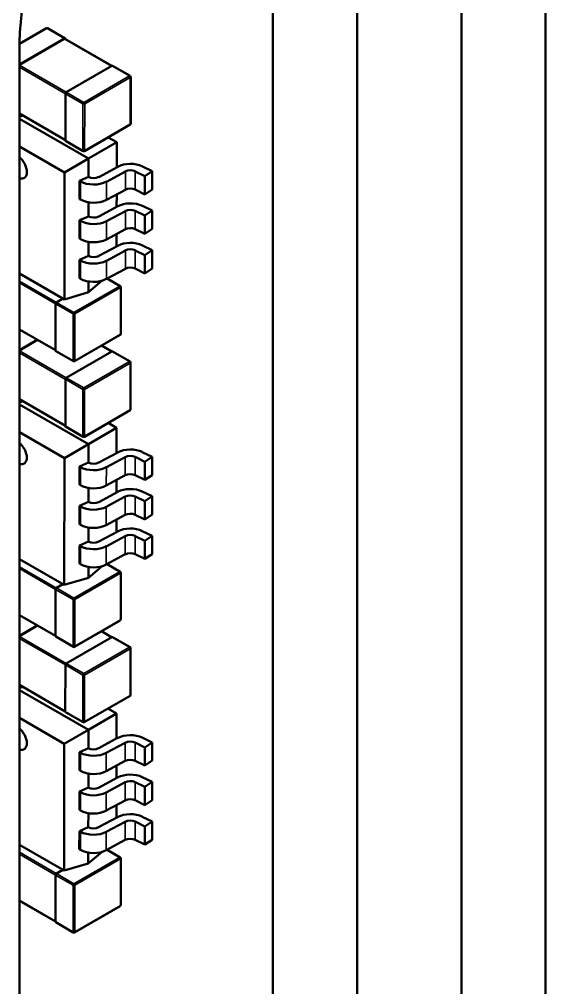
# Model space of a CAD drawing. Header units: millimetres. Extents: x 3137 to 5094, y 789 to 1822.
# Drawn here: x 4171.64 to 4178.71, y 1575.23 to 1588.24 of the extents above; entities that cross this region are included whole.
import ezdxf

# ---------------------------------------------------------------- set-up
doc = ezdxf.new("R2010")
doc.units = ezdxf.units.MM
doc.header["$LTSCALE"] = 1.8
doc.layers.add('외형선(ISO)', color=7, linetype='Continuous', lineweight=50)
doc.layers.add('좁은 외형선(ISO)', color=7, linetype='Continuous', lineweight=35)

msp = doc.modelspace()

# ---------------------------------------------------------------- linework, layer by layer
at = {"layer": '외형선(ISO)'}
for p, q in [((4176.182, 1572.514), (4176.182, 1594.321)), ((4175.049, 1571.86), (4175.049, 1593.832)), ((4177.583, 1563.944), (4177.583, 1592.522)), ((4178.714, 1591.868), (4178.714, 1563.291)), ((4171.645, 1587.907), (4172.006, 1588.116)), ((4172.022, 1588.116), (4172.258, 1587.98)), ((4172.25, 1587.979), (4171.643, 1587.628)), ((4171.643, 1587.624), (4172.247, 1587.973)), ((4172.255, 1587.973), (4172.884, 1587.61)), ((4172.262, 1587.969), (4172.262, 1587.972)), ((4171.643, 1559.209), (4171.643, 1587.786)), ((4172.273, 1587.257), (4172.887, 1587.611)), ((4172.895, 1587.612), (4173.131, 1587.476)), ((4173.139, 1586.835), (4173.139, 1587.462)), ((4172.262, 1586.61), (4172.262, 1587.237)), ((4172.262, 1586.612), (4171.643, 1586.969)), ((4171.643, 1586.926), (4171.69, 1586.942)), ((4171.643, 1586.901), (4172.571, 1586.365)), ((4173.131, 1586.821), (4172.517, 1586.467)), ((4172.248, 1586.178), (4171.643, 1586.528)), ((4172.501, 1586.467), (4172.265, 1586.603)), ((4172.571, 1586.365), (4172.951, 1586.584)), ((4172.836, 1586.65), (4172.951, 1586.584)), ((4172.951, 1586.584), (4172.951, 1586.248)), ((4172.571, 1586.365), (4172.248, 1586.178)), ((4172.571, 1586.365), (4172.571, 1586.12)), ((4172.248, 1584.474), (4172.248, 1586.178)), ((4172.71, 1586.118), (4172.965, 1586.256)), ((4173.067, 1586.192), (4172.812, 1586.055)), ((4173.331, 1586.13), (4173.199, 1586.194)), ((4173.296, 1586.26), (4173.428, 1586.196)), ((4173.428, 1586.196), (4173.331, 1586.13)), ((4173.428, 1585.952), (4173.428, 1586.196)), ((4172.45, 1586.067), (4172.571, 1586.12)), ((4172.45, 1585.822), (4172.45, 1586.067)), ((4172.465, 1586.059), (4172.45, 1586.067)), ((4173.331, 1585.885), (4173.331, 1586.13)), ((4173.067, 1585.947), (4172.812, 1585.81)), ((4172.951, 1585.885), (4172.95, 1585.717)), ((4173.331, 1585.885), (4173.199, 1585.949)), ((4173.428, 1585.952), (4173.331, 1585.885)), ((4172.465, 1585.814), (4172.45, 1585.822)), ((4172.571, 1585.777), (4172.571, 1585.589)), ((4172.71, 1585.588), (4172.965, 1585.725)), ((4173.067, 1585.661), (4172.812, 1585.524)), ((4173.331, 1585.599), (4173.199, 1585.663)), ((4173.296, 1585.73), (4173.428, 1585.666)), ((4173.428, 1585.666), (4173.331, 1585.599)), ((4173.428, 1585.421), (4173.428, 1585.666)), ((4172.45, 1585.536), (4172.571, 1585.589)), ((4172.45, 1585.292), (4172.45, 1585.536)), ((4172.465, 1585.528), (4172.45, 1585.536)), ((4173.331, 1585.355), (4173.331, 1585.599)), ((4173.067, 1585.417), (4172.812, 1585.279)), ((4173.331, 1585.355), (4173.199, 1585.419)), ((4173.428, 1585.421), (4173.331, 1585.355)), ((4172.465, 1585.283), (4172.45, 1585.292)), ((4172.571, 1585.247), (4172.571, 1585.058)), ((4172.95, 1585.354), (4172.95, 1585.187)), ((4172.71, 1585.057), (4172.964, 1585.194)), ((4173.067, 1585.131), (4172.812, 1584.994)), ((4173.331, 1585.069), (4173.199, 1585.133)), ((4173.296, 1585.199), (4173.428, 1585.135)), ((4173.428, 1585.135), (4173.331, 1585.069)), ((4173.428, 1584.89), (4173.428, 1585.135)), ((4172.45, 1585.006), (4172.571, 1585.058)), ((4172.45, 1584.761), (4172.45, 1585.006)), ((4172.465, 1584.997), (4172.45, 1585.006)), ((4173.331, 1584.824), (4173.331, 1585.069)), ((4173.067, 1584.886), (4172.812, 1584.749)), ((4173.331, 1584.824), (4173.199, 1584.888)), ((4173.428, 1584.89), (4173.331, 1584.824)), ((4171.643, 1584.824), (4172.248, 1584.474)), ((4172.465, 1584.752), (4172.45, 1584.761)), ((4172.756, 1584.726), (4172.571, 1584.569)), ((4172.571, 1584.716), (4172.571, 1584.569)), ((4172.823, 1584.755), (4172.999, 1584.653)), ((4173.007, 1584.639), (4173.007, 1584.012)), ((4172.141, 1584.434), (4172.229, 1584.485)), ((4172.248, 1584.474), (4172.571, 1584.569)), ((4172.13, 1583.788), (4172.13, 1584.415)), ((4171.643, 1584.071), (4172.13, 1583.79)), ((4171.643, 1584.07), (4171.643, 1584.07)), ((4171.884, 1583.931), (4171.643, 1583.792)), ((4171.643, 1583.788), (4171.888, 1583.929)), ((4172.385, 1583.644), (4172.999, 1583.998)), ((4172.747, 1583.853), (4172.884, 1583.773)), ((4172.133, 1583.78), (4172.369, 1583.644)), ((4172.272, 1583.42), (4172.886, 1583.775)), ((4172.894, 1583.776), (4173.13, 1583.639)), ((4173.138, 1582.998), (4173.138, 1583.625)), ((4172.261, 1582.774), (4172.261, 1583.401)), ((4172.261, 1582.776), (4171.643, 1583.133)), ((4171.643, 1583.089), (4171.689, 1583.106)), ((4171.643, 1583.064), (4172.57, 1582.528)), ((4173.13, 1582.985), (4172.517, 1582.63)), ((4172.501, 1582.63), (4172.264, 1582.767)), ((4172.835, 1582.814), (4172.95, 1582.748)), ((4172.248, 1582.342), (4171.643, 1582.691)), ((4172.57, 1582.528), (4172.95, 1582.748)), ((4172.95, 1582.748), (4172.95, 1582.412)), ((4172.57, 1582.528), (4172.248, 1582.342)), ((4172.57, 1582.528), (4172.57, 1582.283)), ((4172.709, 1582.282), (4172.964, 1582.419)), ((4173.295, 1582.424), (4173.427, 1582.36)), ((4172.247, 1580.638), (4172.248, 1582.342)), ((4172.449, 1582.231), (4172.57, 1582.283)), ((4173.066, 1582.356), (4172.812, 1582.219)), ((4173.331, 1582.294), (4173.199, 1582.358)), ((4173.427, 1582.36), (4173.331, 1582.294)), ((4173.331, 1582.049), (4173.331, 1582.294)), ((4173.427, 1582.115), (4173.427, 1582.36)), ((4172.449, 1581.986), (4172.449, 1582.231)), ((4172.464, 1582.222), (4172.449, 1582.231)), ((4173.066, 1582.111), (4172.811, 1581.974)), ((4173.331, 1582.049), (4173.199, 1582.113)), ((4173.427, 1582.115), (4173.331, 1582.049)), ((4172.464, 1581.977), (4172.449, 1581.986)), ((4172.95, 1582.048), (4172.95, 1581.881)), ((4172.57, 1581.941), (4172.57, 1581.753)), ((4172.709, 1581.751), (4172.964, 1581.888)), ((4173.295, 1581.893), (4173.427, 1581.829)), ((4172.449, 1581.7), (4172.57, 1581.753)), ((4173.066, 1581.825), (4172.811, 1581.688)), ((4173.331, 1581.763), (4173.199, 1581.827)), ((4173.427, 1581.829), (4173.331, 1581.763)), ((4173.331, 1581.518), (4173.331, 1581.763)), ((4173.427, 1581.585), (4173.427, 1581.829)), ((4172.449, 1581.455), (4172.449, 1581.7)), ((4172.464, 1581.692), (4172.449, 1581.7)), ((4173.427, 1581.585), (4173.331, 1581.518)), ((4172.464, 1581.447), (4172.449, 1581.455)), ((4173.066, 1581.58), (4172.811, 1581.443)), ((4172.95, 1581.518), (4172.95, 1581.35)), ((4173.331, 1581.518), (4173.199, 1581.582)), ((4172.57, 1581.41), (4172.57, 1581.222)), ((4172.709, 1581.221), (4172.964, 1581.358)), ((4173.295, 1581.363), (4173.427, 1581.299)), ((4172.449, 1581.169), (4172.57, 1581.222)), ((4173.066, 1581.294), (4172.811, 1581.157)), ((4173.331, 1581.232), (4173.199, 1581.296)), ((4173.427, 1581.299), (4173.331, 1581.232)), ((4173.331, 1580.988), (4173.331, 1581.232)), ((4173.427, 1581.054), (4173.427, 1581.299)), ((4172.449, 1580.925), (4172.449, 1581.169)), ((4172.464, 1581.161), (4172.449, 1581.169)), ((4171.643, 1580.987), (4172.247, 1580.638)), ((4173.066, 1581.05), (4172.811, 1580.912)), ((4173.331, 1580.988), (4173.199, 1581.052)), ((4173.427, 1581.054), (4173.331, 1580.988)), ((4172.464, 1580.916), (4172.449, 1580.925)), ((4172.756, 1580.89), (4172.57, 1580.732)), ((4172.57, 1580.88), (4172.57, 1580.732)), ((4172.822, 1580.918), (4172.998, 1580.817)), ((4172.247, 1580.638), (4172.57, 1580.732)), ((4173.006, 1580.803), (4173.006, 1580.176)), ((4172.129, 1579.951), (4172.129, 1580.578)), ((4172.14, 1580.598), (4172.229, 1580.649)), ((4171.643, 1580.234), (4172.129, 1579.953)), ((4172.385, 1579.808), (4172.998, 1580.162)), ((4171.884, 1580.095), (4171.643, 1579.956)), ((4171.643, 1579.952), (4171.887, 1580.093)), ((4172.132, 1579.944), (4172.369, 1579.808)), ((4172.272, 1579.584), (4172.886, 1579.938)), ((4172.746, 1580.016), (4172.883, 1579.937)), ((4172.894, 1579.939), (4173.13, 1579.803)), ((4173.138, 1579.162), (4173.138, 1579.789)), ((4172.26, 1578.938), (4172.261, 1579.565)), ((4172.26, 1578.939), (4171.643, 1579.296)), ((4171.643, 1579.253), (4171.689, 1579.27)), ((4171.643, 1579.227), (4172.57, 1578.692)), ((4173.13, 1579.148), (4172.516, 1578.794)), ((4172.247, 1578.506), (4171.643, 1578.855)), ((4172.5, 1578.794), (4172.264, 1578.93)), ((4172.57, 1578.692), (4172.949, 1578.911)), ((4172.834, 1578.978), (4172.949, 1578.911)), ((4172.949, 1578.911), (4172.949, 1578.575)), ((4172.57, 1578.692), (4172.247, 1578.506)), ((4172.57, 1578.692), (4172.57, 1578.447)), ((4172.247, 1576.801), (4172.247, 1578.506)), ((4172.709, 1578.446), (4172.963, 1578.583)), ((4173.066, 1578.519), (4172.811, 1578.382)), ((4173.33, 1578.457), (4173.198, 1578.521)), ((4173.295, 1578.588), (4173.427, 1578.524)), ((4173.427, 1578.524), (4173.33, 1578.457)), ((4173.427, 1578.279), (4173.427, 1578.524)), ((4172.449, 1578.394), (4172.57, 1578.447)), ((4172.449, 1578.15), (4172.449, 1578.394)), ((4172.464, 1578.386), (4172.449, 1578.394)), ((4173.33, 1578.213), (4173.33, 1578.457)), ((4173.066, 1578.275), (4172.811, 1578.137)), ((4172.949, 1578.212), (4172.949, 1578.045)), ((4173.33, 1578.213), (4173.198, 1578.277)), ((4173.427, 1578.279), (4173.33, 1578.213)), ((4172.464, 1578.141), (4172.449, 1578.15)), ((4172.57, 1578.105), (4172.57, 1577.916)), ((4172.708, 1577.915), (4172.963, 1578.052)), ((4173.066, 1577.989), (4172.811, 1577.852)), ((4173.33, 1577.927), (4173.198, 1577.991)), ((4173.294, 1578.057), (4173.427, 1577.993)), ((4173.427, 1577.993), (4173.33, 1577.927)), ((4173.427, 1577.748), (4173.427, 1577.993)), ((4172.449, 1577.864), (4172.57, 1577.916)), ((4172.449, 1577.619), (4172.449, 1577.864)), ((4172.464, 1577.855), (4172.449, 1577.864)), ((4173.33, 1577.682), (4173.33, 1577.927)), ((4173.066, 1577.744), (4172.811, 1577.607)), ((4173.33, 1577.682), (4173.198, 1577.746)), ((4173.427, 1577.748), (4173.33, 1577.682)), ((4172.463, 1577.61), (4172.449, 1577.619)), ((4172.57, 1577.574), (4172.569, 1577.386)), ((4172.949, 1577.681), (4172.949, 1577.514)), ((4172.708, 1577.384), (4172.963, 1577.521)), ((4173.065, 1577.458), (4172.811, 1577.321)), ((4173.33, 1577.396), (4173.198, 1577.46)), ((4173.294, 1577.526), (4173.426, 1577.462)), ((4173.426, 1577.462), (4173.33, 1577.396)), ((4173.426, 1577.217), (4173.426, 1577.462)), ((4172.448, 1577.088), (4172.449, 1577.333)), ((4172.449, 1577.333), (4172.569, 1577.386)), ((4172.463, 1577.324), (4172.449, 1577.333)), ((4173.33, 1577.151), (4173.33, 1577.396)), ((4173.065, 1577.213), (4172.811, 1577.076)), ((4173.33, 1577.151), (4173.198, 1577.215)), ((4173.426, 1577.217), (4173.33, 1577.151)), ((4171.643, 1577.15), (4172.247, 1576.801)), ((4172.463, 1577.08), (4172.448, 1577.088)), ((4172.755, 1577.053), (4172.569, 1576.896)), ((4172.569, 1577.043), (4172.569, 1576.896)), ((4172.822, 1577.082), (4172.998, 1576.98)), ((4173.006, 1576.966), (4173.006, 1576.339)), ((4172.14, 1576.762), (4172.228, 1576.812)), ((4172.247, 1576.801), (4172.569, 1576.896)), ((4172.128, 1576.115), (4172.128, 1576.742)), ((4171.643, 1576.397), (4172.128, 1576.117)), ((4172.384, 1575.971), (4172.998, 1576.326)), ((4172.132, 1576.108), (4172.368, 1575.971))]:
    msp.add_line(p, q, dxfattribs=at)
for centre, start, end in [((4172.014, 1588.102), 59.9906, 120), ((4173.123, 1587.462), 359.9906, 59.9906), ((4173.123, 1586.835), 300, 359.9906), ((4172.509, 1586.48), 239.9906, 300), ((4172.991, 1584.639), 359.9906, 59.9906), ((4172.991, 1584.012), 300, 359.9906), ((4172.377, 1583.658), 239.9906, 300), ((4173.122, 1583.625), 359.9906, 59.9906), ((4173.122, 1582.998), 300, 359.9906), ((4172.509, 1582.644), 239.9906, 300), ((4172.99, 1580.803), 359.9906, 59.9906), ((4172.99, 1580.176), 300, 359.9906), ((4172.377, 1579.821), 239.9906, 300), ((4173.122, 1579.789), 359.9906, 59.9906), ((4173.122, 1579.162), 300, 359.9906), ((4172.508, 1578.808), 239.9906, 300), ((4172.99, 1576.966), 359.9906, 59.9906), ((4172.99, 1576.339), 300, 359.9906), ((4172.376, 1575.985), 239.9906, 300)]:
    msp.add_arc(centre, 0.016, start, end, dxfattribs=at)
for centre, major_axis, ratio, start_param, end_param in [((4175.179, 1589.827), (2.5, 4.33), 0.57735, 5.497787, 8.63938), ((4172.247, 1587.96), (0.008, 0.0139), 0.577241, 0, 0.785493), ((4172.25, 1587.966), (0.008, 0.0139), 0.577241, 5.497882, 7.068678), ((4172.887, 1587.598), (0.008, 0.0139), 0.577241, 0, 0.785493), ((4172.273, 1587.244), (0.008, 0.0139), 0.577241, 0.785493, 2.356289), ((4172.273, 1586.617), (-0.008, -0.0139), 0.577241, 5.497882, 6.283185), ((4171.62, 1586.257), (0.088, -0.152), 0.57735, 5.686113, 8.451054), ((4173.135, 1586.15), (0.25, 0), 0.57746, 0.872759, 2.321383), ((4173.135, 1586.15), (-0.1, 0), 0.57746, 4.014352, 5.462975), ((4172.642, 1586.161), (-0.25, 0), 0.57746, 0.785493, 2.321383), ((4172.642, 1586.161), (0.1, 0), 0.57746, 3.927086, 5.462975), ((4173.135, 1585.905), (-0.1, 0), 0.57746, 4.014352, 5.462975), ((4172.642, 1585.916), (-0.25, 0), 0.57746, 0.785493, 2.321383), ((4173.135, 1585.619), (0.25, 0), 0.57746, 0.872759, 2.321383), ((4173.135, 1585.619), (-0.1, 0), 0.57746, 4.014352, 5.462975), ((4172.642, 1585.63), (-0.25, 0), 0.57746, 0.785493, 2.321383), ((4172.642, 1585.63), (0.1, 0), 0.57746, 3.927086, 5.462975), ((4173.135, 1585.374), (-0.1, 0), 0.57746, 4.014352, 5.462975), ((4172.642, 1585.385), (-0.25, 0), 0.57746, 0.785493, 2.321383), ((4173.135, 1585.089), (0.25, 0), 0.57746, 0.872759, 2.321383), ((4173.135, 1585.089), (-0.1, 0), 0.57746, 4.014352, 5.462975), ((4172.641, 1585.099), (-0.25, 0), 0.57746, 0.785493, 2.321383), ((4172.641, 1585.099), (0.1, 0), 0.57746, 3.927086, 5.462975), ((4173.135, 1584.844), (-0.1, 0), 0.57746, 4.014352, 5.462975), ((4172.641, 1584.854), (-0.25, 0), 0.57746, 0.785493, 2.321383), ((4172.141, 1584.421), (0.008, 0.0139), 0.577241, 0.785493, 2.356289), ((4172.141, 1583.794), (-0.008, -0.0139), 0.577241, 5.497882, 6.283185), ((4172.886, 1583.762), (0.008, 0.0139), 0.577241, 0, 0.785493), ((4172.272, 1583.407), (0.008, 0.0139), 0.577241, 0.785493, 2.356289), ((4172.272, 1582.78), (-0.008, -0.0139), 0.577241, 5.497882, 6.283185), ((4171.619, 1582.42), (0.088, -0.152), 0.57735, 5.691292, 8.445875), ((4173.134, 1582.314), (0.25, 0), 0.57746, 0.872759, 2.321383), ((4173.134, 1582.314), (-0.1, 0), 0.57746, 4.014352, 5.462975), ((4172.641, 1582.324), (0.1, 0), 0.57746, 3.927086, 5.462975), ((4172.641, 1582.324), (-0.25, 0), 0.57746, 0.785493, 2.321383), ((4173.134, 1582.069), (-0.1, 0), 0.57746, 4.014352, 5.462975), ((4172.641, 1582.079), (-0.25, 0), 0.57746, 0.785493, 2.321383), ((4173.134, 1581.783), (0.25, 0), 0.57746, 0.872759, 2.321383), ((4173.134, 1581.783), (-0.1, 0), 0.57746, 4.014352, 5.462975), ((4172.641, 1581.794), (0.1, 0), 0.57746, 3.927086, 5.462975), ((4172.641, 1581.794), (-0.25, 0), 0.57746, 0.785493, 2.321383), ((4173.134, 1581.538), (-0.1, 0), 0.57746, 4.014352, 5.462975), ((4172.641, 1581.549), (-0.25, 0), 0.57746, 0.785493, 2.321383), ((4173.134, 1581.252), (0.25, 0), 0.57746, 0.872759, 2.321383), ((4172.641, 1581.263), (0.1, 0), 0.57746, 3.927086, 5.462975), ((4173.134, 1581.252), (-0.1, 0), 0.57746, 4.014352, 5.462975), ((4172.641, 1581.263), (-0.25, 0), 0.57746, 0.785493, 2.321383), ((4173.134, 1581.007), (-0.1, 0), 0.57746, 4.014352, 5.462975), ((4172.641, 1581.018), (-0.25, 0), 0.57746, 0.785493, 2.321383), ((4172.14, 1580.585), (0.008, 0.0139), 0.577241, 0.785493, 2.356289), ((4172.14, 1579.958), (-0.008, -0.0139), 0.577241, 5.497882, 6.283185), ((4172.886, 1579.925), (0.008, 0.0139), 0.577241, 0, 0.785493), ((4172.272, 1579.571), (0.008, 0.0139), 0.577241, 0.785493, 2.356289), ((4172.272, 1578.944), (-0.008, -0.0139), 0.577241, 5.497882, 6.283185), ((4171.619, 1578.584), (0.088, -0.152), 0.57735, 5.696476, 8.440691), ((4173.134, 1578.477), (0.25, 0), 0.57746, 0.872759, 2.321383), ((4173.134, 1578.477), (-0.1, 0), 0.57746, 4.014352, 5.462975), ((4172.64, 1578.488), (-0.25, 0), 0.57746, 0.785493, 2.321383), ((4172.64, 1578.488), (0.1, 0), 0.57746, 3.927086, 5.462975), ((4173.134, 1578.232), (-0.1, 0), 0.57746, 4.014352, 5.462975), ((4172.64, 1578.243), (-0.25, 0), 0.57746, 0.785493, 2.321383), ((4173.134, 1577.947), (0.25, 0), 0.57746, 0.872759, 2.321383), ((4173.134, 1577.947), (-0.1, 0), 0.57746, 4.014352, 5.462975), ((4172.64, 1577.957), (-0.25, 0), 0.57746, 0.785493, 2.321383), ((4172.64, 1577.957), (0.1, 0), 0.57746, 3.927086, 5.462975), ((4173.134, 1577.702), (-0.1, 0), 0.57746, 4.014352, 5.462975), ((4172.64, 1577.712), (-0.25, 0), 0.57746, 0.785493, 2.321383), ((4173.134, 1577.416), (0.25, 0), 0.57746, 0.872759, 2.321383), ((4173.134, 1577.416), (-0.1, 0), 0.57746, 4.014352, 5.462975), ((4172.64, 1577.427), (-0.25, 0), 0.57746, 0.785493, 2.321383), ((4172.64, 1577.427), (0.1, 0), 0.57746, 3.927086, 5.462975), ((4173.134, 1577.171), (-0.1, 0), 0.57746, 4.014352, 5.462975), ((4172.64, 1577.182), (-0.25, 0), 0.57746, 0.785493, 2.321383), ((4172.14, 1576.748), (0.008, 0.0139), 0.577241, 0.785493, 2.356289), ((4172.14, 1576.121), (-0.008, -0.0139), 0.577241, 5.497882, 6.283185)]:
    msp.add_ellipse(centre, major_axis=major_axis, ratio=ratio, start_param=start_param, end_param=end_param, dxfattribs=at)
at = {"layer": '좁은 외형선(ISO)'}
for p, q in [((4172.014, 1588.115), (4171.644, 1587.902)), ((4172.25, 1587.979), (4172.014, 1588.115)), ((4172.247, 1587.973), (4172.88, 1587.607)), ((4171.643, 1587.62), (4172.272, 1587.256)), ((4172.262, 1587.236), (4171.643, 1587.594)), ((4172.887, 1587.611), (4173.123, 1587.475)), ((4172.509, 1587.12), (4173.123, 1587.475)), ((4172.521, 1587.101), (4173.134, 1587.455)), ((4173.134, 1587.455), (4173.134, 1586.828)), ((4172.262, 1587.237), (4172.498, 1587.101)), ((4172.273, 1587.257), (4172.509, 1587.12)), ((4172.498, 1586.474), (4172.498, 1587.101)), ((4172.52, 1586.474), (4172.521, 1587.101)), ((4172.262, 1586.618), (4171.643, 1586.975)), ((4173.134, 1586.828), (4172.52, 1586.474)), ((4172.262, 1586.61), (4172.498, 1586.474)), ((4173.067, 1585.947), (4173.067, 1586.192)), ((4173.199, 1585.949), (4173.199, 1586.194)), ((4172.465, 1585.814), (4172.465, 1586.059)), ((4172.812, 1585.81), (4172.812, 1586.055)), ((4173.067, 1585.417), (4173.067, 1585.661)), ((4173.199, 1585.419), (4173.199, 1585.663)), ((4172.465, 1585.283), (4172.465, 1585.528)), ((4172.812, 1585.279), (4172.812, 1585.524)), ((4173.067, 1584.886), (4173.067, 1585.131)), ((4173.199, 1584.888), (4173.199, 1585.133)), ((4172.465, 1584.752), (4172.465, 1584.997)), ((4172.812, 1584.749), (4172.812, 1584.994)), ((4172.14, 1584.434), (4171.643, 1584.721)), ((4172.818, 1584.752), (4172.991, 1584.652)), ((4171.643, 1584.695), (4172.13, 1584.414)), ((4172.991, 1584.652), (4172.377, 1584.298)), ((4172.389, 1584.278), (4173.002, 1584.633)), ((4173.002, 1584.633), (4173.002, 1584.006)), ((4172.13, 1584.415), (4172.366, 1584.278)), ((4172.377, 1584.298), (4172.141, 1584.434)), ((4172.366, 1583.651), (4172.366, 1584.278)), ((4172.388, 1583.651), (4172.389, 1584.278)), ((4171.643, 1584.076), (4172.13, 1583.795)), ((4171.648, 1584.068), (4171.643, 1584.065)), ((4173.002, 1584.006), (4172.388, 1583.651)), ((4172.742, 1583.85), (4172.879, 1583.771)), ((4171.643, 1583.783), (4172.272, 1583.42)), ((4172.261, 1583.4), (4171.643, 1583.757)), ((4172.13, 1583.788), (4172.366, 1583.651)), ((4172.886, 1583.775), (4173.122, 1583.638)), ((4172.509, 1583.284), (4173.122, 1583.638)), ((4172.52, 1583.264), (4173.134, 1583.619)), ((4173.134, 1583.619), (4173.134, 1582.992)), ((4172.272, 1583.42), (4172.509, 1583.284)), ((4172.261, 1583.401), (4172.497, 1583.264)), ((4172.497, 1582.637), (4172.497, 1583.264)), ((4172.52, 1582.637), (4172.52, 1583.264)), ((4172.261, 1582.781), (4171.643, 1583.138)), ((4173.134, 1582.992), (4172.52, 1582.637)), ((4172.261, 1582.774), (4172.497, 1582.637)), ((4173.066, 1582.111), (4173.066, 1582.356)), ((4173.199, 1582.113), (4173.199, 1582.358)), ((4172.464, 1581.977), (4172.464, 1582.222)), ((4172.811, 1581.974), (4172.812, 1582.219)), ((4173.066, 1581.58), (4173.066, 1581.825)), ((4173.199, 1581.582), (4173.199, 1581.827)), ((4172.464, 1581.447), (4172.464, 1581.692)), ((4172.811, 1581.443), (4172.811, 1581.688)), ((4173.066, 1581.05), (4173.066, 1581.294)), ((4173.199, 1581.052), (4173.199, 1581.296)), ((4172.464, 1580.916), (4172.464, 1581.161)), ((4172.811, 1580.912), (4172.811, 1581.157)), ((4172.14, 1580.597), (4171.643, 1580.884)), ((4171.643, 1580.858), (4172.129, 1580.577)), ((4172.99, 1580.816), (4172.377, 1580.461)), ((4172.817, 1580.916), (4172.99, 1580.816)), ((4172.388, 1580.442), (4173.002, 1580.796)), ((4173.002, 1580.796), (4173.002, 1580.169)), ((4172.129, 1580.578), (4172.365, 1580.442)), ((4172.377, 1580.461), (4172.14, 1580.598)), ((4172.365, 1579.815), (4172.365, 1580.442)), ((4172.388, 1579.815), (4172.388, 1580.442)), ((4171.643, 1580.239), (4172.129, 1579.959)), ((4171.647, 1580.231), (4171.643, 1580.229)), ((4173.002, 1580.169), (4172.388, 1579.815)), ((4171.643, 1579.946), (4172.271, 1579.584)), ((4172.261, 1579.564), (4171.643, 1579.92)), ((4172.129, 1579.951), (4172.365, 1579.815)), ((4172.741, 1580.014), (4172.879, 1579.934)), ((4172.886, 1579.938), (4173.122, 1579.802)), ((4172.508, 1579.448), (4173.122, 1579.802)), ((4172.519, 1579.428), (4173.133, 1579.782)), ((4173.133, 1579.782), (4173.133, 1579.155)), ((4172.261, 1579.565), (4172.497, 1579.428)), ((4172.272, 1579.584), (4172.508, 1579.448)), ((4172.497, 1578.801), (4172.497, 1579.428)), ((4172.519, 1578.801), (4172.519, 1579.428)), ((4172.26, 1578.945), (4171.643, 1579.301)), ((4173.133, 1579.155), (4172.519, 1578.801)), ((4172.26, 1578.938), (4172.497, 1578.801)), ((4173.066, 1578.275), (4173.066, 1578.519)), ((4173.198, 1578.277), (4173.198, 1578.521)), ((4172.464, 1578.141), (4172.464, 1578.386)), ((4172.811, 1578.137), (4172.811, 1578.382)), ((4173.066, 1577.744), (4173.066, 1577.989)), ((4173.198, 1577.746), (4173.198, 1577.991)), ((4172.463, 1577.61), (4172.464, 1577.855)), ((4172.811, 1577.607), (4172.811, 1577.852)), ((4173.065, 1577.213), (4173.065, 1577.458)), ((4173.198, 1577.215), (4173.198, 1577.46)), ((4172.463, 1577.08), (4172.463, 1577.324)), ((4172.811, 1577.076), (4172.811, 1577.321)), ((4172.139, 1576.761), (4171.643, 1577.048)), ((4172.817, 1577.079), (4172.99, 1576.979)), ((4171.643, 1577.021), (4172.128, 1576.741)), ((4172.99, 1576.979), (4172.376, 1576.625)), ((4172.387, 1576.606), (4173.001, 1576.96)), ((4173.001, 1576.96), (4173.001, 1576.333)), ((4172.128, 1576.742), (4172.365, 1576.606)), ((4172.376, 1576.625), (4172.14, 1576.762)), ((4172.365, 1575.979), (4172.365, 1576.606)), ((4172.387, 1575.979), (4172.387, 1576.606)), ((4171.643, 1576.403), (4172.128, 1576.122)), ((4173.001, 1576.333), (4172.387, 1575.979)), ((4172.128, 1576.115), (4172.365, 1575.979))]:
    msp.add_line(p, q, dxfattribs=at)
for centre, major_axis, ratio, start_param, end_param in [((4172.014, 1588.102), (-0.008, 0.0139), 0.57735, 5.497597, 6.283185), ((4172.014, 1588.102), (0.008, 0.0139), 0.577241, 0, 0.785493), ((4173.123, 1587.462), (0.008, 0.0139), 0.577241, 0, 0.785493), ((4173.123, 1587.462), (0.008, -0.0139), 0.57735, 0.785208, 2.356005), ((4173.123, 1587.462), (0.016, 0), 0.57746, 5.497882, 6.283185), ((4172.509, 1587.107), (0.008, 0.0139), 0.577241, 0.785493, 2.356289), ((4172.509, 1587.107), (0.016, 0), 0.57746, 3.927086, 5.497882), ((4172.509, 1587.107), (0.008, -0.0139), 0.57735, 0.785208, 2.356005), ((4173.123, 1586.835), (0.008, -0.0139), 0.57735, 0, 0.785208), ((4173.123, 1586.835), (0.016, 0), 0.57746, 5.497882, 6.283185), ((4172.509, 1586.48), (-0.008, -0.0139), 0.577241, 5.497882, 6.283185), ((4172.509, 1586.48), (0.016, 0), 0.57746, 3.927086, 5.497882), ((4172.509, 1586.48), (0.008, -0.0139), 0.57735, 0, 0.785208), ((4172.991, 1584.639), (0.008, 0.0139), 0.577241, 0, 0.785493), ((4172.991, 1584.639), (0.008, -0.0139), 0.57735, 0.785208, 2.356005), ((4172.991, 1584.639), (0.016, 0), 0.57746, 5.497882, 6.283185), ((4172.377, 1584.285), (0.008, 0.0139), 0.577241, 0.785493, 2.356289), ((4172.377, 1584.285), (0.016, 0), 0.57746, 3.927086, 5.497882), ((4172.377, 1584.285), (0.008, -0.0139), 0.57735, 0.785208, 2.356005), ((4172.991, 1584.012), (0.008, -0.0139), 0.57735, 0, 0.785208), ((4172.991, 1584.012), (0.016, 0), 0.57746, 5.497882, 6.283185), ((4172.377, 1583.658), (-0.008, -0.0139), 0.577241, 5.497882, 6.283185), ((4172.377, 1583.658), (0.016, 0), 0.57746, 3.927086, 5.497882), ((4172.377, 1583.658), (0.008, -0.0139), 0.57735, 0, 0.785208), ((4173.122, 1583.625), (0.008, 0.0139), 0.577241, 0, 0.785493), ((4173.122, 1583.625), (0.008, -0.0139), 0.57735, 0.785208, 2.356005), ((4173.122, 1583.625), (0.016, 0), 0.57746, 5.497882, 6.283185), ((4172.509, 1583.271), (0.008, 0.0139), 0.577241, 0.785493, 2.356289), ((4172.509, 1583.271), (0.008, -0.0139), 0.57735, 0.785208, 2.356005), ((4172.509, 1583.271), (0.016, 0), 0.57746, 3.927086, 5.497882), ((4173.122, 1582.998), (0.008, -0.0139), 0.57735, 0, 0.785208), ((4173.122, 1582.998), (0.016, 0), 0.57746, 5.497882, 6.283185), ((4172.509, 1582.644), (-0.008, -0.0139), 0.577241, 5.497882, 6.283185), ((4172.509, 1582.644), (0.016, 0), 0.57746, 3.927086, 5.497882), ((4172.509, 1582.644), (0.008, -0.0139), 0.57735, 0, 0.785208), ((4172.99, 1580.803), (0.008, 0.0139), 0.577241, 0, 0.785493), ((4172.99, 1580.803), (0.008, -0.0139), 0.57735, 0.785208, 2.356005), ((4172.99, 1580.803), (0.016, 0), 0.57746, 5.497882, 6.283185), ((4172.377, 1580.448), (0.008, 0.0139), 0.577241, 0.785493, 2.356289), ((4172.377, 1580.448), (0.016, 0), 0.57746, 3.927086, 5.497882), ((4172.377, 1580.448), (0.008, -0.0139), 0.57735, 0.785208, 2.356005), ((4172.99, 1580.176), (0.008, -0.0139), 0.57735, 0, 0.785208), ((4172.99, 1580.176), (0.016, 0), 0.57746, 5.497882, 6.283185), ((4172.377, 1579.821), (-0.008, -0.0139), 0.577241, 5.497882, 6.283185), ((4172.377, 1579.821), (0.016, 0), 0.57746, 3.927086, 5.497882), ((4172.377, 1579.821), (0.008, -0.0139), 0.57735, 0, 0.785208), ((4173.122, 1579.789), (0.008, 0.0139), 0.577241, 0, 0.785493), ((4173.122, 1579.789), (0.008, -0.0139), 0.57735, 0.785208, 2.356005), ((4173.122, 1579.789), (0.016, 0), 0.57746, 5.497882, 6.283185), ((4172.508, 1579.435), (0.008, 0.0139), 0.577241, 0.785493, 2.356289), ((4172.508, 1579.435), (0.016, 0), 0.57746, 3.927086, 5.497882), ((4172.508, 1579.435), (0.008, -0.0139), 0.57735, 0.785208, 2.356005), ((4173.122, 1579.162), (0.008, -0.0139), 0.57735, 0, 0.785208), ((4173.122, 1579.162), (0.016, 0), 0.57746, 5.497882, 6.283185), ((4172.508, 1578.808), (-0.008, -0.0139), 0.577241, 5.497882, 6.283185), ((4172.508, 1578.808), (0.016, 0), 0.57746, 3.927086, 5.497882), ((4172.508, 1578.808), (0.008, -0.0139), 0.57735, 0, 0.785208), ((4172.99, 1576.966), (0.008, 0.0139), 0.577241, 0, 0.785493), ((4172.99, 1576.966), (0.008, -0.0139), 0.57735, 0.785208, 2.356005), ((4172.99, 1576.966), (0.016, 0), 0.57746, 5.497882, 6.283185), ((4172.376, 1576.612), (0.008, 0.0139), 0.577241, 0.785493, 2.356289), ((4172.376, 1576.612), (0.016, 0), 0.57746, 3.927086, 5.497882), ((4172.376, 1576.612), (0.008, -0.0139), 0.57735, 0.785208, 2.356005), ((4172.99, 1576.339), (0.008, -0.0139), 0.57735, 0, 0.785208), ((4172.99, 1576.339), (0.016, 0), 0.57746, 5.497882, 6.283185), ((4172.376, 1575.985), (-0.008, -0.0139), 0.577241, 5.497882, 6.283185), ((4172.376, 1575.985), (0.016, 0), 0.57746, 3.927086, 5.497882), ((4172.376, 1575.985), (0.008, -0.0139), 0.57735, 0, 0.785208)]:
    msp.add_ellipse(centre, major_axis=major_axis, ratio=ratio, start_param=start_param, end_param=end_param, dxfattribs=at)

doc.saveas('drawing.dxf')
